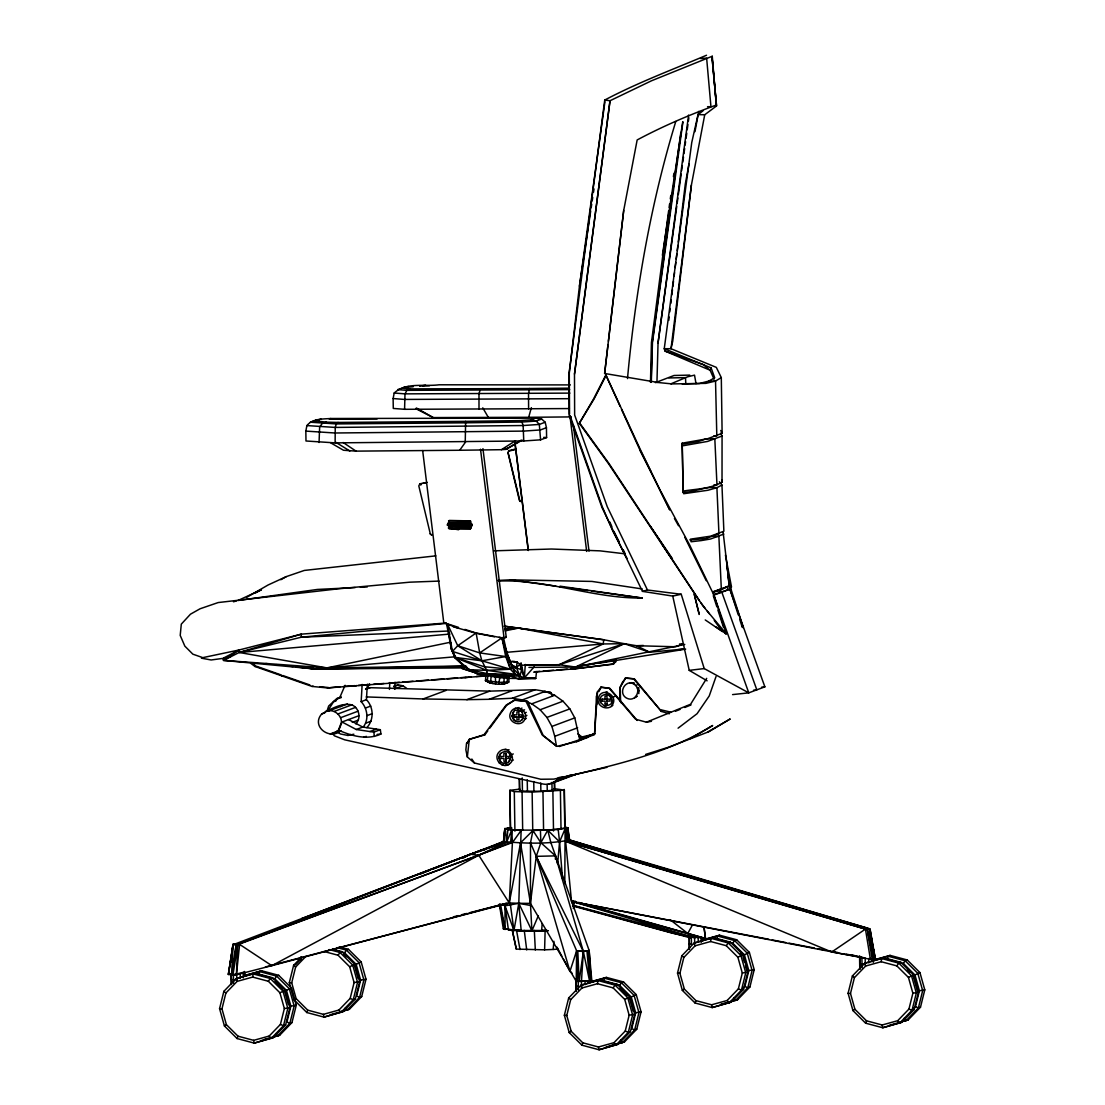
<?xml version="1.0" encoding="UTF-8"?>
<svg xmlns="http://www.w3.org/2000/svg" width="1105" height="1105" viewBox="0 0 1105 1105"><rect width="100%" height="100%" fill="white"/><g stroke="black" fill="none" stroke-linecap="round" stroke-linejoin="round"><path stroke-width="1.5" d="M578.799 843.889L569.255 839.897L567.777 827.797L547.749 830.145L511.753 830.104L506.601 842.051L470.329 854.248L233.196 944.706L236.097 944.886L503.521 841.499C525.303 843.64 548.26 844.179 569.641 840.021L567.777 827.797L558.218 829.551L532.942 830.504L530.497 842.894L530.441 903.379L531.906 930.838L548.356 930.755M719.383 481.794L721.952 485.026L716.91 487.706L707.918 490.261L683.677 493.714L683.139 491.076C696.178 488.921 710.308 488.963 722.021 482.181L722.062 436.019L720.681 433.215M542.182 923.766L541.588 930.99L523.425 931.197L503.327 928.78L499.322 904.221M448.533 527.969L449.072 526.491L470.012 526.809L470.868 528.397L449.017 528.591L449.072 526.491M470.274 523.052L449.1 522.72L448.616 520.8L470.606 521.021L470.233 523.066L449.058 522.596L448.616 520.8M472.056 525.593L471.476 523.839L447.995 523.397L447.18 524.986L471.504 526.063L471.959 524.171M588.689 955.604L589.145 950.493L583.357 951.488L576.63 950.797L576.23 981.268L591.81 980.881L589.145 950.493L550.787 842.397L547.749 830.145L540.856 842.701L536.243 856.347L530.441 903.379L576.23 981.268L591.078 981.157L589.145 950.493L583.357 951.488L576.63 950.797L530.497 842.894M577.404 981.489L577.818 951.198L579.117 981.599L583.357 951.488L555.47 855.878L540.856 842.701L532.942 830.504L520.524 842.839L509.281 902.965L510.469 905.147L513.949 930.493L547.127 930.507M619.96 700.708L620.154 687.269L622.336 682.462L625.748 677.945L634.394 678.884L661.425 711.427L669.381 713.761M564.779 883.572L565.125 828.791L559.558 841.886L557.624 863.889M868.82 962.952L868.765 958.601L875.036 959.071L870.049 929.139L865.45 929.098L566.865 841.057L566.451 828.294L569.255 839.897L869.179 928.628L870.049 929.139L875.34 958.657L870.409 959.306L571.534 901.445L565.622 841.25L869.718 929.264L874.994 958.85M650.486 382.385L651.439 342.55L668.622 210.848M512.306 930.396L516.325 949.098L544.613 949.83L545.138 930.3L542.044 930.341M555.373 859.22L555.47 855.878L536.243 856.347L569.945 971.35L572.21 973.367M651.135 381.087L652.199 342.674L680.818 132.503M656.936 382.62L658.041 342.978L688.595 115.058M509.543 827.742L504.847 829.026L521.118 830.463L518.798 903.31L521.201 930.893L531.906 930.838L538.356 915.644M651.301 382.371L652.447 342.578L682.918 121.978M231.884 954.112L233.044 944.181L228.334 974.472L236.415 974.803L237.699 944.734L512.416 842.549L521.118 830.463M499.046 637.336L503.88 638.124L506.201 636.977L482.94 448.644M265.407 966.944L509.281 902.965L512.416 842.549L511.753 830.104L504.847 829.026L503.521 841.499L505.261 829.33L506.601 842.051L478.769 855.256L271.83 965.673L236.415 974.803L231.069 974.099L231.235 984.389M606.838 767.367L553.867 779.108L540.718 779.246L474.418 762.975L467.346 756.98L465.854 749.825L466.49 743.817L469.307 739.342L484.004 734.728L506.131 705.128L514.405 700.211L525.994 701.371L542.293 735.06L556.823 746.358L576.534 741.69L594.587 733.54L596.562 696.067L597.515 691.716L601.189 687.089L609.822 688.332L637.198 720.46M363.241 727.035C369.18 719.576 367.426 708.36 361.155 701.647L362.15 684.437M366.874 727.629C374.07 719.838 373.766 707.269 366.432 699.672L367.343 684.188M389.43 689.41L389.83 682.531M394.623 689.161L395.024 682.282M578.357 989.887L578.219 981.088L581.437 981.627L583.357 951.488L536.243 856.347M594.587 733.54L597.515 691.716M485.869 674.382L485.523 680.666C492.208 684.741 501.615 685.418 508.783 682.268L509.018 677.462M492.706 683.484L490.703 681.633L491.117 675.721L495.427 676.163L495.565 683.774M500.054 676.481L498.659 683.995M504.294 676.619L503.88 682.531L501.49 684.092M507.513 676.578L507.098 682.489L503.631 684.064M627.488 378.587C635.486 291.844 650.348 204.908 675.777 121.509M460.744 665.942L461.945 668.373C481.559 675.528 503.645 679.948 524.323 677.973L525.317 664.45M503.728 841.996L504.847 828.543L511.767 828.515M511.753 830.104L510.621 842.424L478.769 855.256L236.097 944.886L234.136 943.739M473.285 671.992L461.945 668.373L462.249 665.072M573.315 908.572L574.269 902.15L572.749 904.18L573.412 900.672L572.749 904.18L575.042 900.934M544.613 949.83L553.122 949.457L553.937 941.294M503.521 841.499L504.847 828.543L505.51 831.858M236.415 974.803L239.619 944.388L236.097 944.886L231.511 974.969L233.196 944.706L228.334 974.472L229.578 973.988M567.431 831.084L567.777 827.797L564.876 827.079M506.601 842.051L507.913 829.745M467.346 756.98L469.307 739.342L484.791 734.908L487.761 730.875M536.533 671.591L535.773 678.429L518.839 679.299L510.8 676.136L487.153 673.58L469.349 669.713L464.252 666.453L454.666 657.351L451.393 649.105L446.71 624.546M723.153 532.403L729.797 589.172L764.867 686.84L748.776 692.849L704.216 668.58L681.233 594.269L672.752 596.078L642.461 591.368L602.018 507.623L569.103 414.983L568.992 373.711L604.739 100.044L610.015 100.735L651.522 80.775L712.255 56.245L716.275 105.044C689.244 114.934 662.544 126.371 637.157 139.948L623.703 210.461L604.628 373.476L658.608 382.565L671.964 383.905L705.86 383.366L715.529 381.059L721.303 377.606L716.316 367.371L671.011 348.724L664.257 348.71L691.73 142.614L698.029 114.63L703.001 110.818M230.931 962.4L231.511 957.427M604.918 101.812L579.434 286.195L569.282 373.186L569.545 414.209M604.628 373.476L607.999 344.608M608.399 341.224L623.703 210.461M691.371 185.226L672.752 341.127L671.011 348.724L691.371 185.226L704.728 114.754L716.551 105.928L712.173 58.731L716.551 105.928M668.76 320.409L669.174 316.997M669.796 311.886L670.21 308.475M670.832 303.364L671.246 299.966M671.868 294.855L672.489 289.731M672.904 286.333L673.511 281.223M674.133 276.098L674.547 272.7M675.169 267.59L675.79 262.479M676.205 259.067L676.826 253.957M677.241 250.545L677.862 245.434M678.263 242.023L685.293 184.093L689.037 163.802M574.49 374.125L610.015 100.735L574.49 374.125L574.641 415.01L607.294 506.794L647.461 590.001L681.233 594.269M513.853 661.453L517.126 662.102L516.38 667.669L520.013 675.984L524.323 677.973L535.773 678.429L524.157 677.876M658.041 342.978L676.73 206.511M677.185 203.099L677.89 197.975M678.36 194.563L681.163 174.093M681.633 170.681L682.324 165.57M682.793 162.159L683.498 157.034M683.967 153.623L684.658 148.512M685.128 145.1L685.597 141.689M686.067 138.277L686.771 133.153M687.227 129.741L687.932 124.63M688.401 121.219L688.871 117.807M669.105 207.422L669.575 204.011M670.307 198.886L670.776 195.461M673.415 176.662L673.898 173.25M524.778 665.307L559.13 664.699L603.178 643.953L603.786 639.767L505.178 626.273M471.642 526.008L447.622 525.441L447.995 523.397M470.537 528.812L470.813 527.334M233.044 944.181L228.528 974.265L231.276 974.444M579.434 286.195L590.678 211.096M591.189 207.671L591.7 204.259M592.211 200.848L592.722 197.436M593.495 192.311L594.007 188.9M252.658 977.082L268.322 981.254L279.924 992.787L284.358 1008.589L280.421 1024.418L269.192 1036.048L253.653 1040.344L237.989 1036.172L226.387 1024.639L221.967 1008.837L225.89 993.008L237.133 981.378L252.658 977.082L253.142 973.919L255.255 973.132L272.396 977.69L285.076 990.315L289.924 1007.594L285.629 1024.915L273.336 1037.623L254.233 1043.12L237.092 1038.548L224.412 1025.937L219.564 1008.658L223.859 991.337L236.152 978.616L255.255 973.132M662.378 255.269L682.738 121.812M597.46 983.712L613.137 987.884L624.726 999.417L629.159 1015.219L625.223 1031.062L613.993 1042.678L598.454 1046.987L582.791 1042.802L571.188 1031.269L566.768 1015.467L570.691 999.638L581.934 988.008L597.46 983.712L597.943 980.549L600.056 979.762L617.198 984.32L629.878 996.945L634.726 1014.224L630.43 1031.545L618.137 1044.253L599.034 1049.75L581.907 1045.178L569.213 1032.567L564.365 1015.288L568.674 997.967L580.954 985.246L600.056 979.762M710.612 941.515L726.275 945.7L737.878 957.234L742.298 973.035L738.375 988.865L727.131 1000.495L711.606 1004.79L695.943 1000.619L684.34 989.086L679.907 973.284L683.843 957.441L695.073 945.825L710.612 941.515L711.095 938.352L713.208 937.565L730.336 942.137L743.03 954.748L747.864 972.041L743.568 989.348L731.275 1002.069L712.173 1007.567L695.045 1002.995L682.351 990.384L677.517 973.091L681.813 955.77L694.106 943.062L713.208 937.565M881.182 961.709L896.846 965.894L908.448 977.428L912.882 993.229L908.945 1009.058L897.716 1020.689L882.177 1024.984L866.513 1020.813L854.911 1009.279L850.491 993.478L854.414 977.635L865.657 966.019L881.182 961.709L881.666 958.546L883.779 957.759L900.907 962.331L913.6 974.942L918.448 992.221L914.139 1009.542L901.86 1022.263L882.757 1027.747L865.616 1023.189L852.936 1010.564L848.088 993.285L852.383 975.964L864.676 963.256L883.779 957.759M509.405 929.733L513.949 930.493L518.798 903.31L530.441 903.379L520.524 842.839M328.903 711.206L329.456 708.181L333.572 701.744L339.829 697.435L345.078 685.28M355.879 723.927C361.404 718.153 359.194 707.891 351.832 704.838C341.321 702.559 330.63 709.244 321.679 713.996C310.823 726.289 329.594 740.682 340.962 730.654M504.985 763.348C510.427 762.312 501.794 764.384 500.676 761.704C494.391 754.204 507.112 747.215 510.234 755.185L510.703 757.436L508.894 761.677L510.123 759.757M500.676 761.704L499.087 757.477L500.551 753.375M522.071 720.032L523.701 715.86L523.3 718.112L520.206 721.316L517.803 721.841L513.673 720.129L511.905 715.971L513.715 711.731L512.485 713.65M507.817 764.826C518.867 760.088 507.582 743.32 499.115 751.952C492.733 758.389 501.642 769.094 509.225 764.287M524.972 718.941C528.908 709.797 513.991 703.457 510.469 712.946C506.532 722.104 521.45 728.444 524.972 718.941L526.381 718.416M603.896 705.584L600.526 702.476C597.032 693.94 611.217 690.874 611.839 700.1C614.256 706.634 600.429 705.625 605.954 706.081M600.526 702.476L600.457 697.959M612.847 664.257L614.988 659.851L616.038 659.796L615.582 661.992L612.847 664.257L574.752 668.815L533.591 672.144M605.941 694.23C609.421 694.078 612.75 699.064 611.438 702.366M633.041 683.815C642.35 687.324 636.577 702.462 627.295 698.443C618.786 694.838 622.75 682.338 631.452 682.697L634.45 683.291L630.043 683.221M638.828 693.609L638.731 687.545L637.323 688.07M694.976 131.675L698.733 111.384M305.836 431.102L306.886 425.577C312.494 418.546 322.605 419.113 330.699 418.505L535.801 418.118L541.643 419.044L545.193 422.234L546.436 427.69L546.602 437.58L540.58 439.831L523.756 440.978L335.119 442.884L305.988 440.992L305.836 431.102L334.953 432.994L523.604 431.102L540.428 429.942L546.436 427.69M569.393 408.574L404.582 409.306L393.283 408.436L393.118 398.546L394.195 393.021C405.853 381.985 424.417 386.764 439.072 384.789L570.36 384.913M332.785 949.195L342.136 951.681L354.829 964.306L359.664 981.585L355.368 998.906L343.075 1011.614L323.972 1017.111L306.845 1012.539L294.151 999.928L289.317 982.649L293.612 965.328L301.43 957.234M323.972 951.488L338.075 955.245L349.677 966.778L354.097 982.58L350.175 998.423L338.931 1010.039L323.406 1014.349L307.729 1010.163L296.14 998.63L291.706 982.828L295.643 966.999L305.754 956.529M261.595 970.756L259.482 971.544L259.178 974.651L274.841 978.823L286.444 990.356L290.877 1006.158L286.941 1021.987L289.855 1023.341L291.969 1022.553L296.264 1005.232L291.416 987.939L278.736 975.328L261.595 970.756L244.606 975.466M333.627 949.899L344.594 952.814L356.183 964.347L360.617 980.149L356.68 995.992L359.595 997.332L361.708 996.544L366.004 979.223L361.169 961.944L348.476 949.319L339.125 946.833M606.396 977.4L604.283 978.187L603.979 981.281L619.643 985.453L631.245 996.986L635.679 1012.788L631.742 1028.631L634.657 1029.97L636.77 1029.183L641.066 1011.862L636.231 994.583L623.538 981.958L606.396 977.4L589.421 982.096M742.643 988.768L744.894 986.433L748.817 970.604L744.397 954.803L732.795 943.269L717.131 939.084L717.435 935.99L719.548 935.203L736.676 939.775L749.37 952.386L754.204 969.665L749.908 986.986L737.615 999.707L721.606 1004.335M908.945 1009.058L912.026 1010.329L916.335 993.008L911.487 975.729L898.793 963.118L881.666 958.546L864.676 963.256L865.657 966.019M897.716 1020.689L899.746 1023.05L915.465 1006.627L919.401 990.798L914.968 974.997L903.365 963.463L887.702 959.278L888.006 956.184L890.119 955.397L907.26 959.969L919.94 972.58L924.788 989.859L920.493 1007.18L908.2 1019.901L889.097 1025.385M535.801 418.118L531.16 419.845L520.027 420.618L465.633 421.364L465.246 441.779M497.609 676.619L494.294 676.453L520.013 675.984L521.629 669.685L521.077 663.18L516.38 667.669L512.126 667.185L510.399 669.229L486.752 670.362L469.349 669.713L464.252 666.453L454.666 657.351L481.891 660.804L510.399 669.229L515.192 674.285L520.013 675.984L518.839 679.299M415.673 408.615L433.229 417.579L528.687 417.303L531.367 407.635M712.007 57.046L712.255 56.245M327.204 710.487L328.668 706.012L336.68 698.65L341.265 696.937M576.63 950.797L569.945 971.35L563.467 959.251M716.026 676.564L709.23 695.957L697.075 713.706L678.083 728.181M237.092 1038.548L237.989 1036.172M306.845 1012.539L307.729 1010.163M581.907 1045.178L582.791 1042.802M695.045 1002.995L695.943 1000.619M865.616 1023.189L866.513 1020.813M334.553 733.043L338.268 730.488L341.514 722.2C341.417 714.272 332.757 708.319 325.381 711.44M338.793 730.295L342.039 722.007L356.28 729.507L373.822 732.132L380.341 729.701L380.921 734.024C367.413 740.405 351.763 735.999 338.793 730.295L338.268 730.488M578.799 736.11L581.492 738.195L582.017 736.966L595.167 733.844M665.044 351.086L703.277 364.595L710.114 370.23L665.044 351.086L664.257 348.71L711.123 367.882L710.114 370.23L714.065 379.208M368.02 686.937L369.332 683.898M431.627 534.875L430.287 533.798L418.795 485.869L419.941 483.797L426.447 482.664M516.021 448.934L508.632 450.716L508.093 452.58L520.027 501.394M420.77 485.136L421.516 483.631L419.941 483.797M569.255 388.159L529.668 388.518L528.522 393.49L528.604 408.947M669.658 509.737L640.61 450.122L605.858 374.954L593.551 399.029L579.31 423.284L608.606 463.796L699.203 600.595M606.369 374.927L594.048 398.988L579.31 423.284M598.882 691.578L601.189 687.089M625.748 677.945L620.154 687.269L620.651 702.628M581.05 981.281L587.998 980.909L588.04 983.561M573.951 901.846L687.78 933.463L692.6 924.692M689.188 948.822L689.285 936.791L702.656 937.938L702.711 940.866M706.689 678.346L690.611 704.244L646.411 722.187L635.582 719.231L609.187 688.277L600.609 687.31M611.466 705.764C619.864 697.172 603.109 685.874 598.606 697.2C595.333 705.915 606.976 711.468 612.874 705.239M274.841 978.823L276.623 976.116L278.736 975.328M344.594 952.814L346.362 950.107L348.476 949.319M619.643 985.453L621.424 982.746L623.538 981.958M732.795 943.269L734.563 940.562L736.676 939.775M903.365 963.463L905.147 960.756L907.26 959.969M529.668 388.518L480.578 388.711L478.976 393.698L479.004 409.14M268.322 981.254L270.283 978.478L272.396 977.69M338.075 955.245L340.022 952.482L342.136 951.681M613.137 987.884L615.084 985.121L617.198 984.32M726.275 945.7L728.223 942.924L730.336 942.137M896.846 965.894L898.793 963.118L900.907 962.331M332.398 733.402L334.414 735.82L344.636 739.798L543.259 784.067C549.033 785.199 555.525 782.851 558.467 777.602M330.851 442.925L343.489 450.246L356.017 451.13L459.694 450.26L465.661 441.876M489.75 728.181L506.629 705.266L514.847 700.018L527.513 701.371L543.204 735.474L556.437 745.999M466.49 743.817L470.136 739.148M512.057 661.273L517.126 662.102L519.778 664.133L524.323 677.973L534.198 666.771M625.154 678.152L634.394 678.884M702.656 937.938L702.407 940.921M507.637 655.514L515.192 674.285L510.8 676.136L477.346 673.774L469.349 669.713L454.666 657.351L484.266 666.729L510.399 669.229L505.703 656.55L481.891 660.804L452.442 651.411L447.318 623.786L457.732 645.721L479.694 652.917L501.96 637.847L507.085 654.049L503.452 637.295L501.96 637.847L476.117 632.999L457.732 645.721L452.442 651.411L455.964 658.055L451.393 649.105L447.318 623.786L458.52 627.378M236.042 980.149L238.266 977.828M301.306 958.753L295.726 964.541L293.612 965.328L295.643 966.999M260.573 1040.758L279.675 1035.261L291.969 1022.553M330.312 1014.749L349.415 1009.252L361.708 996.544M580.843 986.779L583.081 984.458M605.374 1047.388L624.477 1041.891L636.77 1029.183M470.233 523.066L470.91 522.403L470.095 520.897L449.252 520.441M499.529 904.304L505.082 929.443L505.013 905.824L507.223 903.835M465.633 421.364L338.116 422.442L336.293 423.919L335.243 427.428L335.119 442.884M461.945 668.373L465.744 665.707L464.252 666.453M340.52 706.578L342.992 704.88M513.535 711.8C514.447 706.924 531.146 715.267 517.803 709.99M507.029 762.961L509.074 761.607M634.671 697.904L637.171 696.178L635.762 696.702M872.991 961.101L872.95 958.422L875.036 959.071L869.386 929.388L873.447 959.361L870.409 959.306L865.45 929.098L565.622 841.25L831.734 951.999L865.45 929.098L869 929.139L867.701 928.255L568.937 840.518L566.451 828.294M230.683 656.619L223.169 658.787L223.542 660.403L239.094 649.989L301.306 634.146L446.351 622.999M224.412 1025.937L226.387 1024.639M294.151 999.928L296.14 998.63M569.213 1032.567L571.188 1031.269M682.351 990.384L684.34 989.086M852.936 1010.564L854.911 1009.279M459.694 450.26L501.421 449.694L515.51 440.702M503.88 638.124L506.187 637.309M501.421 449.694L505.952 449.376L521.008 440.246M505.952 449.376L522.195 440.122M708.084 732.173L730.225 718.954L706.993 732.422L668.553 747.215L645.596 754.425M478.962 851.665L504.018 841.361M689.078 739.259L712.656 725.502C668.249 753.444 615.899 764.605 565.594 776.912L559.116 777.45M246.608 597.391L268.073 585.001L286.292 576.617L304.289 570.442L435.84 555.856M330.699 418.505L329.373 419.251L377.123 418.975M286.444 990.356L291.416 987.939M356.183 964.347L361.169 961.944M631.245 996.986L636.231 994.583M744.397 954.803L749.37 952.386M914.968 974.997L919.94 972.58M280.836 579.711L286.292 576.617M604.739 100.044C637.585 82.695 672.572 69.601 706.523 55.25M279.924 992.787L285.076 990.315M349.677 966.778L354.829 964.306M624.726 999.417L629.878 996.945M737.878 957.234L743.03 954.748M908.448 977.428L913.6 974.942M682.227 383.974L699.258 383.546L708.747 381.087L714.714 377.786L711.123 367.882M255.6 592.874L261.457 589.711L237.934 600.512L317.315 589.448L355.202 587.556M462.76 858.323L470.329 854.248L478.769 855.256L509.281 902.965L518.798 903.31L530.745 905.534M234.067 974.638L244.688 971.972L244.757 976.406M461.71 667.917L315.229 669.036L223.542 660.403L239.177 652.475L239.094 649.989L223.666 657.986L227.63 657.751L211.138 659.975L201.442 658.179M721.303 377.606L722.117 433.312L707.601 438.726L682.186 443.188L683.139 491.076L682.186 443.188M723.803 534.074L710.612 538.991L701.164 540.594L691.095 541.754L690.418 539.171L710.584 536.174L723.872 531.215L721.952 485.026M528.922 667.406L575.456 667.047L624.284 643.69L636.466 645.721L675.583 646.77L683.18 643.939M480.578 388.711L410.162 388.877L406.902 390.341L397.648 389.623L408.463 386.488M506.049 683.07L508.714 681.896L499.64 682.393L485.523 680.666L487.153 680.072M670.887 383.836L687.642 376.805L694.52 375.134L696.012 383.587M675.473 711.247L680.114 709.369M684.769 707.476L690.97 704.949M722.062 436.019L707.587 441.42L682.227 445.895M419.555 874.359L429.154 870.602M432.345 869.359L481.932 849.925L499.308 844.179M576.534 741.69L588.523 737.132M713.913 535.58L718.72 533.77M534.502 418.022L541.643 419.044L536.243 421.06L521.947 422.041L465.26 422.814L336.293 423.919L310.284 422.207L321.016 419.085M545.193 422.234L539.323 424.43L523.135 425.536L335.243 427.428L306.886 425.577M251.747 662.876L250.683 663.276L255.034 666.508L312.038 686.44L327.467 687.932L487.291 675.873M255.034 666.508L256.084 666.122L281.278 674.989M281.789 675.942L282.852 675.542L309.856 684.962L308.806 685.362M318.06 667.973L315.229 669.036L296.471 666.95M312.038 686.44L313.102 686.053M327.467 687.932L340.091 686.716M355.561 685.915L356.611 685.528M365.603 689.396L370.189 687.697L489.75 691.136L535.234 689.713L545.248 691.371L554.669 695.28L562.998 701.205L569.835 708.885L574.793 717.891L579.655 739.452M333.572 701.744L336.224 700.763M329.787 710.543L347.398 703.968M393.67 686.716L398.477 684.92L402.911 685.791L406.695 688.318M321.679 713.996L324.87 712.808M334.221 711.413L351.832 704.838M394.899 688.774L402.911 685.791M361.155 701.647L366.432 699.672M338.006 713.941L355.617 707.366M365.479 708.043L370.755 706.067M340.561 717.725L358.172 711.15M341.514 722.2L359.125 715.626M464.998 677.683L471.2 676.868M367.081 715.598L372.357 713.623M352.274 722.366L358.324 720.115M366.238 696.91L423.105 698.954L446.006 690.418M330.146 733.955L338.158 730.971M365.714 723.167L371.004 721.206M713.416 594.78L729.797 589.172L713.844 595.125L748.776 692.849L732.574 694.603M356.28 729.507L362.785 727.076L380.341 729.701M336.569 731.413L340.409 733.969L347.895 735.447L350.534 734.466M369.926 731.551L376.446 729.12M363.725 737.325L366.335 736.358M423.105 698.954L466.849 699.672L489.75 691.136M466.849 699.672L489.156 699.299L512.057 690.763M574.752 668.815L613.91 663.856M489.156 699.299L512.333 698.25L535.234 689.713M614.518 662.378L615.582 661.992L614.988 659.851M512.333 698.25L522.347 699.921L545.248 691.371M514.612 708.65L516.021 708.125M517.596 708.043L519.005 707.518M522.347 699.921L531.767 703.816L554.669 695.28M520.579 708.636L521.988 708.098M523.148 710.335L524.557 709.811M511.905 715.971L515.579 721.399M524.875 712.891L526.284 712.366M531.767 703.816L540.11 709.755L562.998 701.205M525.51 715.916L526.919 715.391M605.733 692.283L607.142 691.758M540.11 709.755L546.934 717.421L569.835 708.885M635.596 685.514L637.005 684.99M613.013 697.145L614.421 696.62M637.958 691.095L639.367 690.57M546.934 717.421L551.906 726.427L574.793 717.891M504.598 749.618L506.007 749.093M507.596 750.212L509.004 749.673M556.478 746.317L554.751 736.317L577.653 727.781M510.234 755.185L510.703 757.436M511.877 754.466L513.286 753.942M499.294 763.141L500.703 762.616M511.974 760.516L513.383 759.991M501.85 764.84L503.258 764.315M504.847 765.433L506.256 764.909M556.602 780.227L570.346 775.102M548.066 784.343L569.448 776.373M552.693 783.017L575.581 774.481L570.967 775.807M289.924 1007.594L284.358 1008.589M296.264 1005.232L290.877 1006.158M359.664 981.585L354.097 982.58M366.004 979.223L360.617 980.149M285.629 1024.915L283.515 1025.702L271.222 1038.41L269.192 1036.048M355.368 998.906L353.255 999.694L340.962 1012.401L338.931 1010.039M634.726 1014.224L629.159 1015.219M641.066 1011.862L635.679 1012.788M747.864 972.041L742.298 973.035M754.204 969.665L748.817 970.604M630.43 1031.545L628.317 1032.332L616.024 1045.04L613.993 1042.678M743.568 989.348L741.455 990.149L729.162 1002.857L727.131 1000.495M749.908 986.986L747.795 987.773L735.502 1000.495L733.651 998.064M918.448 992.221L912.882 993.229M924.788 989.859L919.401 990.798M912.026 1010.329L914.139 1009.542M920.493 1007.18L918.379 1007.967L906.086 1020.689L904.221 1018.258M712.836 591.81L729.3 586.037L713.347 591.99L713.844 595.125M655.389 382.648L674.064 375.479L689.741 375.106M338.116 422.442L326.362 422.151L322.149 423.574L319.649 427.055L319.055 442.497M581.492 738.195L594.255 733.913M559.351 746.51L594.338 734.77M521.284 665.224L559.13 664.699L624.284 643.69L649.768 652.226L683.912 649.049M419.679 386.239L425.536 385.175M233.459 601.797L236.442 600.94M244.039 975.826L259.482 971.544L276.623 976.116L289.303 988.74L294.151 1006.02L289.855 1023.341L277.562 1036.048L275.711 1033.617M341.694 1011.393L349.415 1009.252M343.075 1011.614L323.972 1017.111L323.406 1014.349M264.233 1039.543L268.86 1038.258M271.954 1037.402L279.675 1035.261M273.336 1037.623L254.233 1043.12L253.653 1040.344M702.559 939.913L719.548 935.203M701.993 940.272L717.435 935.99L734.563 940.562L747.256 953.173L752.091 970.452L747.795 987.773L744.894 986.433M588.841 982.456L604.283 978.187L621.424 982.746L634.104 995.37L638.952 1012.65L634.657 1029.97L622.364 1042.678L620.513 1040.247M873.13 960.107L890.119 955.397M872.563 960.466L888.006 956.184L905.147 960.756L917.827 973.367L922.675 990.646L918.379 1007.967L915.465 1006.627M720.626 1004.404L737.615 999.707M731.275 1002.069L712.173 1007.567L711.606 1004.79M609.035 1046.173L613.662 1044.888M616.756 1044.032L624.477 1041.891M618.137 1044.253L599.034 1049.75L598.454 1046.987M900.478 1022.028L908.2 1019.901M901.86 1022.263L882.757 1027.747L882.177 1024.984M504.847 829.026L511.684 827.59M642.461 591.368L647.461 590.001M576.948 666.66L579.945 665.901M453.299 916.874L458.299 915.603M461.628 914.747L466.628 913.476M469.97 912.62L506.656 903.255L271.83 965.673L239.619 944.388M738.251 614.877L730.087 589.545L731.013 589.31L726.662 566.147M715.667 626.77L726.261 633.828L714.175 595.595L713.305 595.802L716.883 606.88M508.797 451.089L515.938 449.417M422.925 483.313L427.152 482.319M365.645 688.733L370.189 687.697M336.68 698.65L341.224 697.614M559.13 664.699L575.456 667.047L684.782 644.422M501.988 904.581L505.013 905.824L518.798 903.31L531.906 930.838M239.094 649.989L202.795 657.641L192.864 654.174L184.839 646.135L180.212 635.416L181.303 624.132L190.474 614.187L200.074 608.772L218.168 602.557L338.323 588.813L409.762 582.183L439.072 581.092M449.583 642.406L326.887 667.89L315.229 669.036L298.433 666.868M505.054 630.872L518.494 628.082L603.178 643.953L624.284 643.69L603.786 639.767L504.032 626.148M394.071 685.832L398.477 684.92M347.895 735.447L353.849 734.217M575.456 667.047L616.038 659.796M510.372 828.17L509.778 790.337L519.764 789.136M519.35 778.763L519.53 790.296L522.43 791.111L540.87 791.291L554.627 790.158L554.503 781.926M509.778 790.337L514.295 791.608L532.14 792.078L564.379 790.116L553.633 788.569M712.987 592.045L719.548 590.885L727.283 586.396L727.767 589.435M646.411 722.187L651.453 721.303M681.744 444.307L698.609 441.448L705.902 438.892L714.825 438.851L716.965 484.86L713.968 484.791M598.164 663.359L685.666 649.118M690.639 943.629L689.106 943.863L691.454 944.25L691.329 936.488M682.849 492.388C694.658 492.416 705.114 485.965 716.91 487.706L718.941 533.701L717.228 533.687M485.454 680.293L489.197 682.6L492.471 682.42M873.309 962.303L873.254 958.905L875.34 958.657L870.215 933.642M672.752 596.078L689.23 670.362L704.216 668.58M761.594 687.2L764.867 686.84M753.569 690.197L756.814 689.838L721.827 592.211L719.783 592.404L720.308 589.158L721.316 588.979L718.885 536.533L712.311 536.174L705.819 538.577L689.99 539.944M377.054 734.424L380.921 734.024M677.158 649.754L682.241 649.257M582.929 665.141L594.007 664.036M446.337 623.4L301.237 637.212L239.177 652.475L326.887 667.89L464.514 665.997M449.956 634.063L239.177 652.475L301.306 634.146L301.237 637.212L447.801 631.052M504.792 629.27L518.494 628.082L504.709 628.662M453.879 656.895L326.887 667.89L223.542 660.403M507.071 652.282L603.178 643.953M553.122 949.457L557.956 949.057M476.338 676.453L484.915 675.763M534.654 671.743L539.793 671.329M543.232 671.053L553.522 670.224M556.948 669.948L567.238 669.105M570.663 668.829L575.816 668.415M403.38 387.482L413.16 386.736M485.054 849.69L481.932 849.925L301.693 918.587L303.171 918.614M700.584 58.551L706.634 58.095L710.943 106.688L707.545 106.702M358.324 685.404L370.299 684.492M373.711 684.244L383.974 683.47M389.098 683.083L399.361 682.31M402.786 682.047L413.049 681.274M416.461 681.025L428.436 680.114M431.848 679.865L443.823 678.967M447.235 678.705L457.498 677.931M460.923 677.669L466.048 677.282M343.393 686.481L354.967 685.639M541.588 930.99L547.597 930.617M316.03 420.066L319.359 419.859M560.166 586.202L642.171 598.026C593.938 598.661 547.389 579.048 498.714 581.064M360.368 587.294L367.247 586.962M498.12 580.429L510.165 579.835L591.962 581.423L642.281 588.951M643.359 645.458L636.466 645.721L649.768 652.226M679.506 644.022L682.945 643.884M493.811 550.843L551.464 549.019L600.001 550.856L625.016 553.826M668.939 377.951L685.487 377.62L685.818 384.029M422.925 385.99L429.458 385.797M454.666 657.351L486.752 670.362L515.192 674.285L477.346 673.774L467.65 668.774L466.379 666.729M461.227 666.439L315.229 669.036L312.024 667.986M569.669 389.609L406.902 390.341L404.996 393.863L404.582 409.306M569.89 393.118L404.996 393.863L394.195 393.021M569.241 398.684L404.43 399.43L393.118 398.546M528.687 417.303L571.368 416.903M708.747 381.087L715.529 381.059L716.814 436.019L713.692 436.019M605.084 699.134L602.115 699.161L602.142 701.136L605.112 701.109L605.126 704.092L607.073 704.078L606.976 696.15L605.001 696.178L605.043 699.147M606.99 699.134L609.946 699.106L609.946 701.095L607.018 701.109M605.153 704.078L607.101 704.065M513.977 714.907L516.933 714.88L516.891 711.924L518.839 711.91L518.936 719.838L516.974 719.838L516.974 716.869L514.046 716.869L513.977 714.907L514.046 716.869L516.933 716.869M518.853 714.894L521.809 714.866L521.809 716.855L518.88 716.869L521.836 716.841M505.841 753.486L503.852 753.513L503.908 756.469L500.979 756.483L501.007 758.458L503.977 758.444L503.977 761.414L505.966 761.4L505.841 753.486L505.855 756.469L508.811 756.442L508.811 758.431L505.883 758.444L505.938 761.414M504.723 448.561L508.134 448.561M525.994 701.371L527.513 701.371M448.865 526.602L470.012 526.809M470.233 529.06L449.017 528.591M698.029 114.63L704.728 114.754M700.681 938.407L705.57 938.463L578.592 902.398M701.73 938.435L705.501 938.49L703.968 926.86L705.501 938.49L687.78 933.463L670.113 919.678M447.649 523.521L471.987 524.585M568.937 840.518L607.819 853.419L607.059 852.356L815.752 913.462L569.006 840.546M483.534 674.064L477.346 673.774L474.901 672.503M519.585 930.161L516.463 930.009L520.027 949.596M500.924 676.771L507.568 677.089M507.927 929.374L503.327 928.78L521.201 930.893M495.427 676.163L498.507 676.371M403.449 388.352L410.162 388.877M543.729 437.359L546.602 437.58M677.517 973.091L679.907 973.284M848.088 993.285L850.491 993.478M578.302 986.433L575.967 986.047M289.317 982.649L291.706 982.828M233.5 979.804L231.152 979.417M564.365 1015.288L566.768 1015.467M219.564 1008.658L221.967 1008.837M510.275 661.494L517.126 662.102M319.953 686.716L328.53 687.545M543.84 691.592L550.414 692.255L552.403 695.722M458.589 529.751L448.395 528.024M543.149 691.744L550.967 692.614M223.169 658.787L226.58 659.174M265.794 663.525L269.206 663.912M276.015 664.671L281.126 665.238M286.25 665.804L293.06 666.564M316.002 420.964L326.362 422.151M564.793 827.452L567.777 827.797M510.165 579.835L555.856 586.133M559.24 586.589L564.324 587.294M567.708 587.763L588.012 590.553M591.396 591.023L642.171 598.026M464.915 629.422L476.117 632.999L479.694 652.917L505.703 656.55L501.96 637.847L512.126 667.185L520.013 675.984M509.281 902.965L508.314 902.826L510.469 905.147M868.765 958.601L873.447 959.361L867.287 929.346L872.19 959.389M831.734 951.999L860.961 957.151M494.474 636.784L475.924 633.22L453.188 626.728M873.254 958.905L869.787 958.629M768.818 939.291L571.534 901.445L572.749 904.18M772.188 939.941L785.669 942.524M789.053 943.173L814.344 948.021M817.714 948.67L826.139 950.286M829.51 950.935L837.949 952.551M846.375 954.168L861.555 957.082L859.58 956.295M852.452 955.203L855.823 955.866M693.816 937.606L672.351 933.173L572.528 905.934M870.74 958.767L873.447 959.361M660.901 709.797L670.735 712.131M484.004 734.728L484.791 734.908M531.16 419.845L536.243 421.06L539.323 424.43L540.58 439.831M511.491 666.467L521.629 669.685M862.577 957.441L865.174 958.104L865.27 964.485L859.676 964.043M485.951 674.754L487.788 675.224L487.374 681.136L490.482 683.152M503.479 683.346L504.764 683.912M690.114 937.786L573.233 905.672M573.246 905.368L695.252 937.772L573.882 902.011M337.011 947.62L346.362 950.107L359.056 962.731L363.89 980.011L359.595 997.332L347.302 1010.039L345.451 1007.608M329.124 949.568L340.022 952.482L352.716 965.093L357.55 982.373L353.255 999.694L350.175 998.423M457.594 627.944L443.782 622.847L422.663 450.578M569.255 839.897L610.402 852.452M688.995 937.289L690.542 937.758M431.668 535.096L430.121 533.853M738.375 988.865L741.455 990.149L745.751 972.828L740.916 955.535L728.223 942.924L711.095 938.352L694.106 943.062L695.073 945.825M625.223 1031.062L628.317 1032.332L632.613 1015.012L627.764 997.732L615.084 985.121L597.943 980.549L580.954 985.246L581.934 988.008M280.421 1024.418L283.515 1025.702L287.811 1008.382L282.963 991.102L270.283 978.478L253.142 973.919L236.152 978.616L237.133 981.378M469.238 669.879L473.493 671.84M687.78 933.463L694.161 936.695M348.558 719.576L362.785 727.076M511.214 664.796L516.38 667.669L511.656 664.809L507.734 655.583M416.35 407.98L433.229 417.579M519.806 500.924L520.911 501.573M689.23 670.362L707.117 680.832M335.713 442.235L349.857 450.992M457.732 645.721L481.891 660.804L486.752 670.362L487.153 673.58M502.554 904.194L505.013 905.824L513.949 930.493M343.158 442.497L356.017 451.13M705.239 619.933L722.394 631.549L714.258 620.444M577.846 733.955L582.017 736.966M520.027 420.618L521.947 422.041L523.135 425.536L523.756 440.978M252.824 663.691L255.006 665.307M852.383 975.964L854.414 977.635M681.813 955.77L683.843 957.441M568.674 997.967L570.691 999.638M223.859 991.337L225.89 993.008M469.915 526.878L470.73 527.582M907.246 969.983L909.664 972.386M740.295 953.394L742.712 955.797M547.749 830.145L559.558 841.886L562.528 878.751M619.905 988.367L627.157 995.577M343.641 954.527L346.058 956.93M275.104 981.737L282.355 988.947M726.261 633.828L702.863 605.802L609.104 463.686L579.78 423.215M634.008 679.313L661.425 711.427M701.205 603.206L705.197 608.441M707.2 611.051L709.203 613.662M650.61 526.588L672.406 558.674M662.019 544.309L671.826 558.729M521.753 711.772L523.521 715.93M471.849 759.024L474.418 762.975M482.774 407.828L488.369 417.455M674.437 518.466L678.498 525.718M741.745 624.822L743.209 627.516L731.013 589.31M684.879 537.417L706.247 580.691M661.08 492.057L689.451 544.599L714.175 595.595M556.989 947.151L561.851 956.226M627.088 558.481L612.999 531.491L602.225 506.601L570.111 415.825M621.521 409.458L640.03 450.232L650.776 471.296M613.897 531.367L619.352 542.127M623.248 549.807L624.795 552.887M640.03 450.232L669.616 509.695M720.778 430.467L722.117 433.312M605.858 374.954L620.098 406.322M590.526 978.036L591.81 980.881M609.863 522.043L611.88 526.712M717.905 610.057L723.513 627.474M724.535 630.637L725.557 633.8M739.784 619.629L742.339 627.543M551.906 726.427L554.751 736.317M913.296 975.991L917.44 990.798M743.182 957.441L744.563 962.386M745.488 965.673L746.87 970.604M629.574 997.981L633.262 1011.158M354.512 965.342L358.2 978.519M284.772 991.351L288.46 1004.514M479.694 652.917L481.891 660.804M555.47 855.878L557.735 864.096M554.627 790.158L554.379 781.47M501.96 637.847L510.399 669.229M699.134 613.662L694.202 594.062L699.134 614.49M507.927 452.498L519.405 500.551M521.077 663.18L524.323 677.973M512.14 929.443L516.325 949.098M583.357 951.488L589.642 981.351L586.99 951.239M511.656 664.809L512.126 667.185M725.419 555.069L731.524 587.045M870.091 933.601L870.699 936.916M871.306 940.231L871.914 943.546M873.433 951.833L874.041 955.148M500.468 903.959L505.082 929.443M727.808 576.188L730.087 589.545M721.689 479.874L722.021 482.181M565.125 828.791L566.865 841.057M505.013 905.824L508.452 930.023M373.822 732.132L374.402 736.455M573.357 425.287L589.006 551.16M480.509 449.224L504.06 638.013M524.253 930.382L526.698 949.899M570 416.184L586.672 551.45M515.027 442.898L528.37 550.511M514.916 442.815L528.204 550.29M558.218 829.551L559.558 841.886M450.757 642.64L451.393 649.105M588.426 950.935L591.078 981.157M534.323 930.479L535.331 949.982M540.428 830.352L540.856 842.701M596.562 696.067L596.783 704.631M871.721 958.878L871.762 961.557M861.914 957.261L862.08 967.883M859.856 956.585L860.063 969.196M859.566 956.267L859.759 969.016M701.123 937.496L701.192 942.399M698.167 937.04L698.222 941.35M694.575 936.709L694.672 942.772M689.285 936.791L689.479 949.002M602.156 699.147L602.184 701.123M589.518 980.135L589.559 983.063M585.056 981.337L585.111 984.721M581.479 981.323L581.548 986.475M576.34 991.185L575.857 979.472L576.037 991.019M564.379 790.116L565 829.662M564.185 789.426L564.807 828.971M560.415 790.835L561.009 828.667M552.887 791.456L553.508 831.001M551.948 782.381L552.072 790.614M547.141 784.426L547.251 791.014M542.969 791.884L543.563 829.717M540.732 783.058L540.87 791.291M533.756 781.525L533.908 791.415M532.14 792.078L532.734 829.896M527.251 779.812L527.43 791.346M522.223 777.934L522.43 791.111M522.071 791.967L522.665 829.8M519.474 779.218L519.654 790.752M514.295 791.608L514.916 831.153M509.971 791.042L510.565 828.861M300.961 956.723L301.002 960.038M244.385 971.461L244.467 976.074M243.169 972.773L243.252 977.884M240.227 973.643L240.31 978.243M236.663 974.348L236.746 979.845M233.417 974.665L233.556 983.243M231.373 974.555L231.539 984.555M236.097 944.886L232.948 975.011L237.699 944.734L236.097 944.886"/></g></svg>
